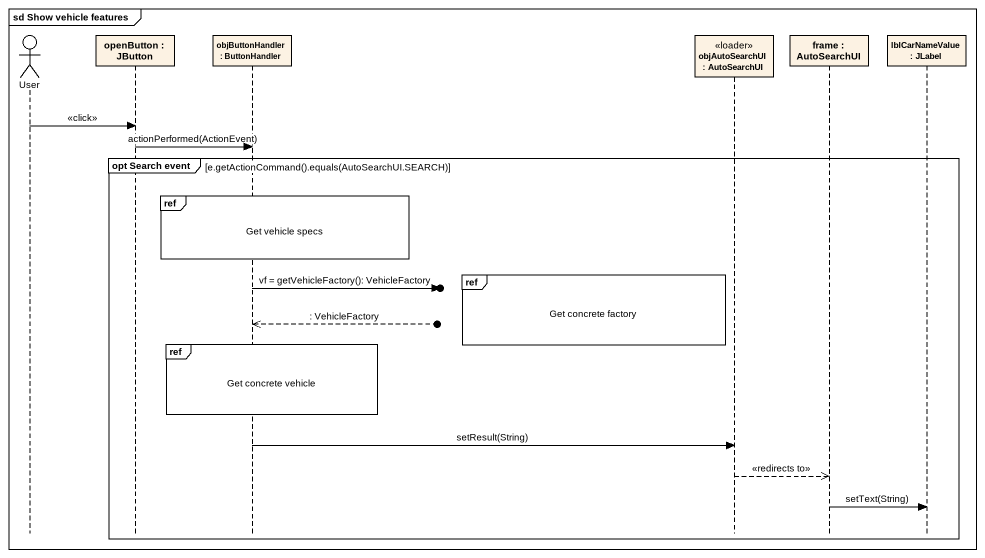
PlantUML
@startuml
mainframe sd Show vehicle features
hide footbox
actor User
participant "openButton : JButton" as openButton
participant "objButtonHandler : ButtonHandler" as objButtonHandler
participant "objAutoSearchUI : AutoSearchUI" as objAutoSearchUI <<loader>>
participant "frame : AutoSearchUI" as frame_
participant "lblCarNameValue : JLabel" as lblCarNameValue

User -> openButton : <<click>>
openButton -> objButtonHandler : actionPerformed(ActionEvent)
group opt Search event [e.getActionCommand().equals(AutoSearchUI.SEARCH)]
  ref over objButtonHandler : Get vehicle specs
  ref over objAutoSearchUI : Get concrete factory
  objButtonHandler ->o] : vf = getVehicleFactory(): VehicleFactory
  objButtonHandler <<--o] : : VehicleFactory
  ref over objButtonHandler : Get concrete vehicle
  objButtonHandler -> objAutoSearchUI : setResult(String)
  objAutoSearchUI -->> frame_ : <<redirects to>>
  frame_ -> lblCarNameValue : setText(String)
end
@enduml
